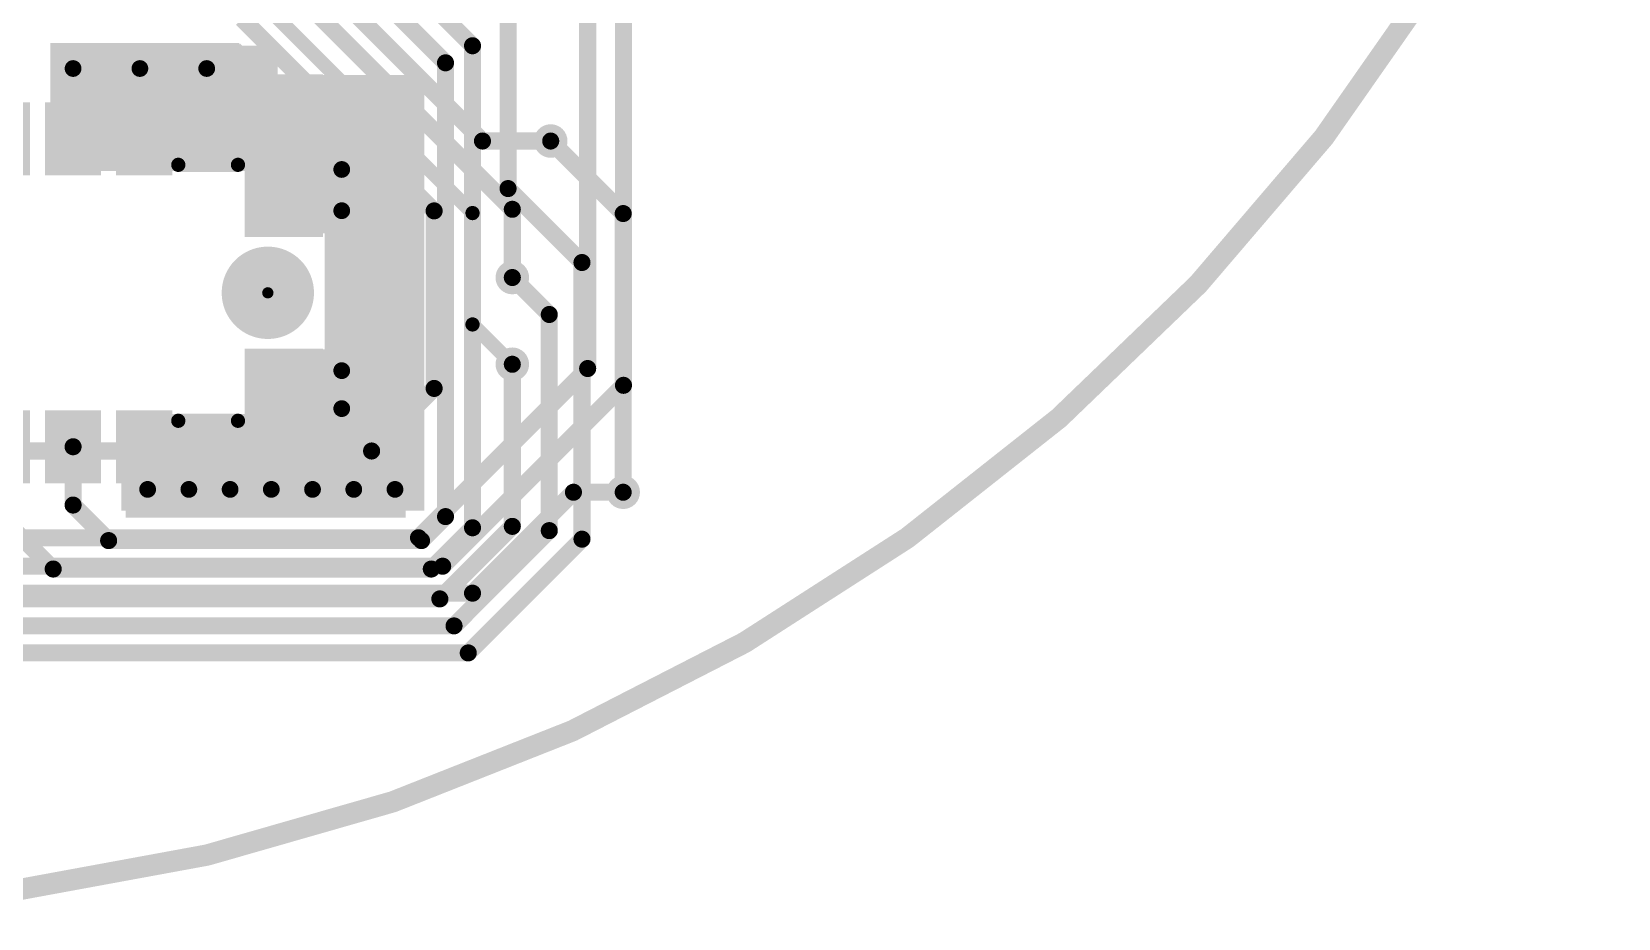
# Model space of a CAD drawing. Header units: millimetres. Extents: x -1.41 to 1.31, y -1.41 to 1.41.
# Drawn here: x 0.196 to 1.312, y -1.405 to -0.782 of the extents above; entities that cross this region are included whole.
import ezdxf

# ---------------------------------------------------------------- set-up
doc = ezdxf.new("R2010")
doc.units = ezdxf.units.MM
doc.header["$MEASUREMENT"] = 0
for name, color, linetype in [('BottomLayer', 5, 'Continuous'), ('BottomSolder', 6, 'Continuous'), ('Mechanical2', 216, 'Continuous'), ('PadHoleLayer', 156, 'Continuous'), ('TopLayer', 1, 'Continuous'), ('TopOverlay', 2, 'Continuous'), ('TopPaste', 8, 'Continuous'), ('TopSolder', 216, 'Continuous'), ('ViaHoleLayer', 16, 'Continuous')]:
    doc.layers.add(name, color=color, linetype=linetype)

# ---------------------------------------------------------------- blocks, each defined once
blk = doc.blocks.new('M55_6012642R_58')
at = {"layer": 'BottomSolder'}
h = blk.add_hatch(color=6, dxfattribs=at)
edge = h.paths.add_edge_path()
edge.add_arc((-0.3870078, 0), 0.004, 0, 360)
h = blk.add_hatch(color=6, dxfattribs=at)
edge = h.paths.add_edge_path()
edge.add_arc((0.387008, 0), 0.004, 0, 360)
at = {"layer": 'PadHoleLayer'}
h = blk.add_hatch(color=156, dxfattribs=at)
edge = h.paths.add_edge_path()
edge.add_arc((-0.3870078, 0), 0.0324803, 0, 360)
h = blk.add_hatch(color=156, dxfattribs=at)
edge = h.paths.add_edge_path()
edge.add_arc((0.387008, 0), 0.0324803, 0, 360)
at = {"layer": 'TopLayer'}
for points in [[(-0.42185025, 0.1496063), (-0.37460615, 0.1496063), (-0.37460615, 0.0433071), (-0.42185025, 0.0433071)], [(0.42185045, 0.0433071), (0.37460635, 0.0433071), (0.37460635, 0.1496063), (0.42185045, 0.1496063)], [(-0.31574795, 0.12992125), (-0.28425185, 0.12992125), (-0.28425185, 0.08661415), (-0.31574795, 0.08661415)], [(-0.26574795, 0.12992125), (-0.23425185, 0.12992125), (-0.23425185, 0.08661415), (-0.26574795, 0.08661415)], [(-0.21574795, 0.12992125), (-0.18425185, 0.12992125), (-0.18425185, 0.08661415), (-0.21574795, 0.08661415)], [(-0.16574795, 0.12992125), (-0.13425185, 0.12992125), (-0.13425185, 0.08661415), (-0.16574795, 0.08661415)], [(-0.11574795, 0.12992125), (-0.08425185, 0.12992125), (-0.08425185, 0.08661415), (-0.11574795, 0.08661415)], [(-0.06574795, 0.12992125), (-0.03425185, 0.12992125), (-0.03425185, 0.08661415), (-0.06574795, 0.08661415)], [(-0.01574795, 0.12992125), (0.01574815, 0.12992125), (0.01574815, 0.08661415), (-0.01574795, 0.08661415)], [(0.03425205, 0.12992125), (0.06574815, 0.12992125), (0.06574815, 0.08661415), (0.03425205, 0.08661415)], [(0.08425205, 0.12992125), (0.11574815, 0.12992125), (0.11574815, 0.08661415), (0.08425205, 0.08661415)], [(0.13425205, 0.12992125), (0.16574815, 0.12992125), (0.16574815, 0.08661415), (0.13425205, 0.08661415)], [(0.18425205, 0.12992125), (0.21574815, 0.12992125), (0.21574815, 0.08661415), (0.18425205, 0.08661415)], [(0.23425205, 0.12992125), (0.26574815, 0.12992125), (0.26574815, 0.08661415), (0.23425205, 0.08661415)], [(0.28425205, 0.12992125), (0.31574815, 0.12992125), (0.31574815, 0.08661415), (0.28425205, 0.08661415)], [(-0.42185025, -0.0433071), (-0.37460615, -0.0433071), (-0.37460615, -0.1496063), (-0.42185025, -0.1496063)], [(0.42185045, -0.1496063), (0.37460635, -0.1496063), (0.37460635, -0.0433071), (0.42185045, -0.0433071)], [(-0.31574795, -0.08661415), (-0.28425185, -0.08661415), (-0.28425185, -0.12992125), (-0.31574795, -0.12992125)], [(-0.26574795, -0.08661415), (-0.23425185, -0.08661415), (-0.23425185, -0.12992125), (-0.26574795, -0.12992125)], [(-0.21574795, -0.08661415), (-0.18425185, -0.08661415), (-0.18425185, -0.12992125), (-0.21574795, -0.12992125)], [(-0.16574795, -0.08661415), (-0.13425185, -0.08661415), (-0.13425185, -0.12992125), (-0.16574795, -0.12992125)], [(-0.11574795, -0.08661415), (-0.08425185, -0.08661415), (-0.08425185, -0.12992125), (-0.11574795, -0.12992125)], [(-0.06574795, -0.08661415), (-0.03425185, -0.08661415), (-0.03425185, -0.12992125), (-0.06574795, -0.12992125)], [(-0.01574795, -0.08661415), (0.01574815, -0.08661415), (0.01574815, -0.12992125), (-0.01574795, -0.12992125)], [(0.03425205, -0.08661415), (0.06574815, -0.08661415), (0.06574815, -0.12992125), (0.03425205, -0.12992125)], [(0.08425205, -0.08661415), (0.11574815, -0.08661415), (0.11574815, -0.12992125), (0.08425205, -0.12992125)], [(0.13425205, -0.08661415), (0.16574815, -0.08661415), (0.16574815, -0.12992125), (0.13425205, -0.12992125)], [(0.18425205, -0.08661415), (0.21574815, -0.08661415), (0.21574815, -0.12992125), (0.18425205, -0.12992125)], [(0.23425205, -0.08661415), (0.26574815, -0.08661415), (0.26574815, -0.12992125), (0.23425205, -0.12992125)], [(0.28425205, -0.08661415), (0.31574815, -0.08661415), (0.31574815, -0.12992125), (0.28425205, -0.12992125)]]:
    blk.add_hatch(color=1, dxfattribs=at).paths.add_polyline_path(points)
at = {"layer": 'TopPaste'}
for points in [[(-0.42185025, 0.1496063), (-0.37460615, 0.1496063), (-0.37460615, 0.0433071), (-0.42185025, 0.0433071)], [(0.42185045, 0.0433071), (0.37460635, 0.0433071), (0.37460635, 0.1496063), (0.42185045, 0.1496063)], [(-0.31574795, 0.12992125), (-0.28425185, 0.12992125), (-0.28425185, 0.08661415), (-0.31574795, 0.08661415)], [(-0.26574795, 0.12992125), (-0.23425185, 0.12992125), (-0.23425185, 0.08661415), (-0.26574795, 0.08661415)], [(-0.21574795, 0.12992125), (-0.18425185, 0.12992125), (-0.18425185, 0.08661415), (-0.21574795, 0.08661415)], [(-0.16574795, 0.12992125), (-0.13425185, 0.12992125), (-0.13425185, 0.08661415), (-0.16574795, 0.08661415)], [(-0.11574795, 0.12992125), (-0.08425185, 0.12992125), (-0.08425185, 0.08661415), (-0.11574795, 0.08661415)], [(-0.06574795, 0.12992125), (-0.03425185, 0.12992125), (-0.03425185, 0.08661415), (-0.06574795, 0.08661415)], [(-0.01574795, 0.12992125), (0.01574815, 0.12992125), (0.01574815, 0.08661415), (-0.01574795, 0.08661415)], [(0.03425205, 0.12992125), (0.06574815, 0.12992125), (0.06574815, 0.08661415), (0.03425205, 0.08661415)], [(0.08425205, 0.12992125), (0.11574815, 0.12992125), (0.11574815, 0.08661415), (0.08425205, 0.08661415)], [(0.13425205, 0.12992125), (0.16574815, 0.12992125), (0.16574815, 0.08661415), (0.13425205, 0.08661415)], [(0.18425205, 0.12992125), (0.21574815, 0.12992125), (0.21574815, 0.08661415), (0.18425205, 0.08661415)], [(0.23425205, 0.12992125), (0.26574815, 0.12992125), (0.26574815, 0.08661415), (0.23425205, 0.08661415)], [(0.28425205, 0.12992125), (0.31574815, 0.12992125), (0.31574815, 0.08661415), (0.28425205, 0.08661415)], [(-0.42185025, -0.0433071), (-0.37460615, -0.0433071), (-0.37460615, -0.1496063), (-0.42185025, -0.1496063)], [(0.42185045, -0.1496063), (0.37460635, -0.1496063), (0.37460635, -0.0433071), (0.42185045, -0.0433071)], [(-0.31574795, -0.08661415), (-0.28425185, -0.08661415), (-0.28425185, -0.12992125), (-0.31574795, -0.12992125)], [(-0.26574795, -0.08661415), (-0.23425185, -0.08661415), (-0.23425185, -0.12992125), (-0.26574795, -0.12992125)], [(-0.21574795, -0.08661415), (-0.18425185, -0.08661415), (-0.18425185, -0.12992125), (-0.21574795, -0.12992125)], [(-0.16574795, -0.08661415), (-0.13425185, -0.08661415), (-0.13425185, -0.12992125), (-0.16574795, -0.12992125)], [(-0.11574795, -0.08661415), (-0.08425185, -0.08661415), (-0.08425185, -0.12992125), (-0.11574795, -0.12992125)], [(-0.06574795, -0.08661415), (-0.03425185, -0.08661415), (-0.03425185, -0.12992125), (-0.06574795, -0.12992125)], [(-0.01574795, -0.08661415), (0.01574815, -0.08661415), (0.01574815, -0.12992125), (-0.01574795, -0.12992125)], [(0.03425205, -0.08661415), (0.06574815, -0.08661415), (0.06574815, -0.12992125), (0.03425205, -0.12992125)], [(0.08425205, -0.08661415), (0.11574815, -0.08661415), (0.11574815, -0.12992125), (0.08425205, -0.12992125)], [(0.13425205, -0.08661415), (0.16574815, -0.08661415), (0.16574815, -0.12992125), (0.13425205, -0.12992125)], [(0.18425205, -0.08661415), (0.21574815, -0.08661415), (0.21574815, -0.12992125), (0.18425205, -0.12992125)], [(0.23425205, -0.08661415), (0.26574815, -0.08661415), (0.26574815, -0.12992125), (0.23425205, -0.12992125)], [(0.28425205, -0.08661415), (0.31574815, -0.08661415), (0.31574815, -0.12992125), (0.28425205, -0.12992125)]]:
    blk.add_hatch(color=8, dxfattribs=at).paths.add_polyline_path(points)
at = {"layer": 'TopSolder'}
for points in [[(-0.42585025, 0.1536063), (-0.37060615, 0.1536063), (-0.37060615, 0.0393071), (-0.42585025, 0.0393071)], [(0.42585045, 0.0393071), (0.37060635, 0.0393071), (0.37060635, 0.1536063), (0.42585045, 0.1536063)], [(-0.31974795, 0.13392125), (-0.28025185, 0.13392125), (-0.28025185, 0.08261415), (-0.31974795, 0.08261415)], [(-0.26974795, 0.13392125), (-0.23025185, 0.13392125), (-0.23025185, 0.08261415), (-0.26974795, 0.08261415)], [(-0.21974795, 0.13392125), (-0.18025185, 0.13392125), (-0.18025185, 0.08261415), (-0.21974795, 0.08261415)], [(-0.16974795, 0.13392125), (-0.13025185, 0.13392125), (-0.13025185, 0.08261415), (-0.16974795, 0.08261415)], [(-0.11974795, 0.13392125), (-0.08025185, 0.13392125), (-0.08025185, 0.08261415), (-0.11974795, 0.08261415)], [(-0.06974795, 0.13392125), (-0.03025185, 0.13392125), (-0.03025185, 0.08261415), (-0.06974795, 0.08261415)], [(-0.01974795, 0.13392125), (0.01974815, 0.13392125), (0.01974815, 0.08261415), (-0.01974795, 0.08261415)], [(0.03025205, 0.13392125), (0.06974815, 0.13392125), (0.06974815, 0.08261415), (0.03025205, 0.08261415)], [(0.08025205, 0.13392125), (0.11974815, 0.13392125), (0.11974815, 0.08261415), (0.08025205, 0.08261415)], [(0.13025205, 0.13392125), (0.16974815, 0.13392125), (0.16974815, 0.08261415), (0.13025205, 0.08261415)], [(0.18025205, 0.13392125), (0.21974815, 0.13392125), (0.21974815, 0.08261415), (0.18025205, 0.08261415)], [(0.23025205, 0.13392125), (0.26974815, 0.13392125), (0.26974815, 0.08261415), (0.23025205, 0.08261415)], [(0.28025205, 0.13392125), (0.31974815, 0.13392125), (0.31974815, 0.08261415), (0.28025205, 0.08261415)], [(-0.42585025, -0.0393071), (-0.37060615, -0.0393071), (-0.37060615, -0.1536063), (-0.42585025, -0.1536063)], [(0.42585045, -0.1536063), (0.37060635, -0.1536063), (0.37060635, -0.0393071), (0.42585045, -0.0393071)], [(-0.31974795, -0.08261415), (-0.28025185, -0.08261415), (-0.28025185, -0.13392125), (-0.31974795, -0.13392125)], [(-0.26974795, -0.08261415), (-0.23025185, -0.08261415), (-0.23025185, -0.13392125), (-0.26974795, -0.13392125)], [(-0.21974795, -0.08261415), (-0.18025185, -0.08261415), (-0.18025185, -0.13392125), (-0.21974795, -0.13392125)], [(-0.16974795, -0.08261415), (-0.13025185, -0.08261415), (-0.13025185, -0.13392125), (-0.16974795, -0.13392125)], [(-0.11974795, -0.08261415), (-0.08025185, -0.08261415), (-0.08025185, -0.13392125), (-0.11974795, -0.13392125)], [(-0.06974795, -0.08261415), (-0.03025185, -0.08261415), (-0.03025185, -0.13392125), (-0.06974795, -0.13392125)], [(-0.01974795, -0.08261415), (0.01974815, -0.08261415), (0.01974815, -0.13392125), (-0.01974795, -0.13392125)], [(0.03025205, -0.08261415), (0.06974815, -0.08261415), (0.06974815, -0.13392125), (0.03025205, -0.13392125)], [(0.08025205, -0.08261415), (0.11974815, -0.08261415), (0.11974815, -0.13392125), (0.08025205, -0.13392125)], [(0.13025205, -0.08261415), (0.16974815, -0.08261415), (0.16974815, -0.13392125), (0.13025205, -0.13392125)], [(0.18025205, -0.08261415), (0.21974815, -0.08261415), (0.21974815, -0.13392125), (0.18025205, -0.13392125)], [(0.23025205, -0.08261415), (0.26974815, -0.08261415), (0.26974815, -0.13392125), (0.23025205, -0.13392125)], [(0.28025205, -0.08261415), (0.31974815, -0.08261415), (0.31974815, -0.13392125), (0.28025205, -0.13392125)]]:
    blk.add_hatch(color=216, dxfattribs=at).paths.add_polyline_path(points)
h = blk.add_hatch(color=216, dxfattribs=at)
edge = h.paths.add_edge_path()
edge.add_arc((-0.3870078, 0), 0.004, 0, 360)
h = blk.add_hatch(color=216, dxfattribs=at)
edge = h.paths.add_edge_path()
edge.add_arc((0.387008, 0), 0.004, 0, 360)
at = {"layer": 'TopOverlay', "const_width": 0.01}
for points in [[(-0.3659999, 0.09), (-0.3239999, 0.09)], [(0.3240001, 0.09), (0.3660001, 0.09)], [(-0.3659999, -0.09), (-0.3239999, -0.09)], [(0.3240001, -0.09), (0.3660001, -0.09)]]:
    blk.add_lwpolyline(points, dxfattribs=at)
at = {"layer": 'TopOverlay'}
for points, const_width in [([(-0.3684999, 0.09, 1), (-0.3634999, 0.09, 1)], 0.005), ([(-0.3264999, 0.09, 1), (-0.3214999, 0.09, 1)], 0.005), ([(0.3215001, 0.09, 1), (0.3265001, 0.09, 1)], 0.005), ([(0.3635001, 0.09, 1), (0.3685001, 0.09, 1)], 0.005), ([(-0.3684999, -0.09, 1), (-0.3634999, -0.09, 1)], 0.005), ([(-0.3264999, -0.09, 1), (-0.3214999, -0.09, 1)], 0.005), ([(0.3215001, -0.09, 1), (0.3265001, -0.09, 1)], 0.005), ([(0.3635001, -0.09, 1), (0.3685001, -0.09, 1)], 0.005), ([(-0.3259999, -0.119, 1), (-0.3419999, -0.119, 1)], 0.01), ([(-0.3444999, -0.119, 1), (-0.3394999, -0.119, 1)], 0.005), ([(-0.3284999, -0.119, 1), (-0.3234999, -0.119, 1)], 0.005)]:
    blk.add_lwpolyline(points, format="xyb", close=True, dxfattribs=dict(at, const_width=const_width))

msp = doc.modelspace()

# ---------------------------------------------------------------- hatches: boundary and pattern name
at = {"layer": 'BottomLayer'}
for points in [[(0.209, -0.829528), (0.342, -0.829528), (0.342, -0.789528), (0.209, -0.789528)], [(0.4474998, -0.8950279), (0.3425, -0.7900281), (0.3105, -0.8220281), (0.4154998, -0.9270279)], [(0.427, -1.0585279), (0.427, -0.8975281), (0.402, -0.8975281), (0.402, -1.0585279)], [(0.4469952, -1.0365279), (0.4469952, -0.8945279), (0.4069952, -0.8945279), (0.4069952, -1.0365279)], [(0.262, -1.123528), (0.459, -1.123528), (0.459, -1.089528), (0.262, -1.089528)]]:
    msp.add_hatch(color=5, dxfattribs=at).paths.add_polyline_path(points)
h = msp.add_hatch(color=5, dxfattribs=at)
edge = h.paths.add_edge_path()
edge.add_arc((0.2250001, -0.8075329), 0.011811, 0, 360)
h = msp.add_hatch(color=5, dxfattribs=at)
edge = h.paths.add_edge_path()
edge.add_arc((0.272, -0.8075329), 0.011811, 0, 360)
h = msp.add_hatch(color=5, dxfattribs=at)
edge = h.paths.add_edge_path()
edge.add_arc((0.3189999, -0.8075329), 0.011811, 0, 360)
h = msp.add_hatch(color=5, dxfattribs=at)
edge = h.paths.add_edge_path()
edge.add_arc((0.561, -0.858528), 0.011811, 0, 360)
h = msp.add_hatch(color=5, dxfattribs=at)
edge = h.paths.add_edge_path()
edge.add_arc((0.414, -0.878528), 0.011811, 0, 360)
h = msp.add_hatch(color=5, dxfattribs=at)
edge = h.paths.add_edge_path()
edge.add_arc((0.414, -0.907528), 0.011811, 0, 360)
h = msp.add_hatch(color=5, dxfattribs=at)
edge = h.paths.add_edge_path()
edge.add_arc((0.534, -0.954528), 0.011811, 0, 360)
h = msp.add_hatch(color=5, dxfattribs=at)
edge = h.paths.add_edge_path()
edge.add_arc((0.534, -1.015528), 0.011811, 0, 360)
h = msp.add_hatch(color=5, dxfattribs=at)
edge = h.paths.add_edge_path()
edge.add_arc((0.414, -1.0200114), 0.011811, 0, 360)
h = msp.add_hatch(color=5, dxfattribs=at)
edge = h.paths.add_edge_path()
edge.add_arc((0.414, -1.046717), 0.011811, 0, 360)
h = msp.add_hatch(color=5, dxfattribs=at)
edge = h.paths.add_edge_path()
edge.add_arc((0.2774566, -1.103528), 0.011811, 0, 360)
h = msp.add_hatch(color=5, dxfattribs=at)
edge = h.paths.add_edge_path()
edge.add_arc((0.3064566, -1.103528), 0.011811, 0, 360)
h = msp.add_hatch(color=5, dxfattribs=at)
edge = h.paths.add_edge_path()
edge.add_arc((0.3354566, -1.103528), 0.011811, 0, 360)
h = msp.add_hatch(color=5, dxfattribs=at)
edge = h.paths.add_edge_path()
edge.add_arc((0.3644566, -1.103528), 0.011811, 0, 360)
h = msp.add_hatch(color=5, dxfattribs=at)
edge = h.paths.add_edge_path()
edge.add_arc((0.3934566, -1.103528), 0.011811, 0, 360)
h = msp.add_hatch(color=5, dxfattribs=at)
edge = h.paths.add_edge_path()
edge.add_arc((0.4224566, -1.103528), 0.011811, 0, 360)
h = msp.add_hatch(color=5, dxfattribs=at)
edge = h.paths.add_edge_path()
edge.add_arc((0.4514566, -1.103528), 0.011811, 0, 360)
h = msp.add_hatch(color=5, dxfattribs=at)
edge = h.paths.add_edge_path()
edge.add_arc((0.612, -1.105528), 0.011811, 0, 360)
at = {"layer": 'TopLayer'}
for points in [[(0.209, -0.879528), (0.3689174, -0.879528), (0.3689174, -0.791528), (0.209, -0.791528)], [(0.472, -0.8120114), (0.349, -0.8120114), (0.349, -0.923528), (0.472, -0.923528)], [(0.429, -1.052528), (0.472, -1.052528), (0.472, -0.902528), (0.429, -0.902528)], [(0.472, -1.0049248), (0.35, -1.0049248), (0.35, -1.118528), (0.472, -1.118528)], [(0.2589999, -1.118528), (0.4189173, -1.118528), (0.4189173, -1.0505594), (0.2589999, -1.0505594)]]:
    msp.add_hatch(color=1, dxfattribs=at).paths.add_polyline_path(points)
h = msp.add_hatch(color=1, dxfattribs=at)
edge = h.paths.add_edge_path()
edge.add_arc((0.2250001, -0.8075329), 0.011811, 0, 360)
h = msp.add_hatch(color=1, dxfattribs=at)
edge = h.paths.add_edge_path()
edge.add_arc((0.272, -0.8075329), 0.011811, 0, 360)
h = msp.add_hatch(color=1, dxfattribs=at)
edge = h.paths.add_edge_path()
edge.add_arc((0.3189999, -0.8075329), 0.011811, 0, 360)
h = msp.add_hatch(color=1, dxfattribs=at)
edge = h.paths.add_edge_path()
edge.add_arc((0.561, -0.858528), 0.011811, 0, 360)
h = msp.add_hatch(color=1, dxfattribs=at)
edge = h.paths.add_edge_path()
edge.add_arc((0.414, -0.878528), 0.011811, 0, 360)
h = msp.add_hatch(color=1, dxfattribs=at)
edge = h.paths.add_edge_path()
edge.add_arc((0.414, -0.907528), 0.011811, 0, 360)
h = msp.add_hatch(color=1, dxfattribs=at)
edge = h.paths.add_edge_path()
edge.add_arc((0.534, -0.954528), 0.011811, 0, 360)
h = msp.add_hatch(color=1, dxfattribs=at)
edge = h.paths.add_edge_path()
edge.add_arc((0.534, -1.015528), 0.011811, 0, 360)
h = msp.add_hatch(color=1, dxfattribs=at)
edge = h.paths.add_edge_path()
edge.add_arc((0.414, -1.0200114), 0.011811, 0, 360)
h = msp.add_hatch(color=1, dxfattribs=at)
edge = h.paths.add_edge_path()
edge.add_arc((0.414, -1.046717), 0.011811, 0, 360)
h = msp.add_hatch(color=1, dxfattribs=at)
edge = h.paths.add_edge_path()
edge.add_arc((0.2774566, -1.103528), 0.011811, 0, 360)
h = msp.add_hatch(color=1, dxfattribs=at)
edge = h.paths.add_edge_path()
edge.add_arc((0.3064566, -1.103528), 0.011811, 0, 360)
h = msp.add_hatch(color=1, dxfattribs=at)
edge = h.paths.add_edge_path()
edge.add_arc((0.3354566, -1.103528), 0.011811, 0, 360)
h = msp.add_hatch(color=1, dxfattribs=at)
edge = h.paths.add_edge_path()
edge.add_arc((0.3644566, -1.103528), 0.011811, 0, 360)
h = msp.add_hatch(color=1, dxfattribs=at)
edge = h.paths.add_edge_path()
edge.add_arc((0.3934566, -1.103528), 0.011811, 0, 360)
h = msp.add_hatch(color=1, dxfattribs=at)
edge = h.paths.add_edge_path()
edge.add_arc((0.4224566, -1.103528), 0.011811, 0, 360)
h = msp.add_hatch(color=1, dxfattribs=at)
edge = h.paths.add_edge_path()
edge.add_arc((0.4514566, -1.103528), 0.011811, 0, 360)
h = msp.add_hatch(color=1, dxfattribs=at)
edge = h.paths.add_edge_path()
edge.add_arc((0.612, -1.105528), 0.011811, 0, 360)
at = {"layer": 'ViaHoleLayer'}
h = msp.add_hatch(color=16, dxfattribs=at)
edge = h.paths.add_edge_path()
edge.add_arc((0.2250001, -0.8075329), 0.0059055, 0, 360)
h = msp.add_hatch(color=16, dxfattribs=at)
edge = h.paths.add_edge_path()
edge.add_arc((0.272, -0.8075329), 0.0059055, 0, 360)
h = msp.add_hatch(color=16, dxfattribs=at)
edge = h.paths.add_edge_path()
edge.add_arc((0.3189999, -0.8075329), 0.0059055, 0, 360)
h = msp.add_hatch(color=16, dxfattribs=at)
edge = h.paths.add_edge_path()
edge.add_arc((0.561, -0.858528), 0.0059055, 0, 360)
h = msp.add_hatch(color=16, dxfattribs=at)
edge = h.paths.add_edge_path()
edge.add_arc((0.414, -0.878528), 0.0059055, 0, 360)
h = msp.add_hatch(color=16, dxfattribs=at)
edge = h.paths.add_edge_path()
edge.add_arc((0.414, -0.907528), 0.0059055, 0, 360)
h = msp.add_hatch(color=16, dxfattribs=at)
edge = h.paths.add_edge_path()
edge.add_arc((0.534, -0.954528), 0.0059055, 0, 360)
h = msp.add_hatch(color=16, dxfattribs=at)
edge = h.paths.add_edge_path()
edge.add_arc((0.414, -1.0200114), 0.0059055, 0, 360)
h = msp.add_hatch(color=16, dxfattribs=at)
edge = h.paths.add_edge_path()
edge.add_arc((0.534, -1.015528), 0.0059055, 0, 360)
h = msp.add_hatch(color=16, dxfattribs=at)
edge = h.paths.add_edge_path()
edge.add_arc((0.414, -1.046717), 0.0059055, 0, 360)
h = msp.add_hatch(color=16, dxfattribs=at)
edge = h.paths.add_edge_path()
edge.add_arc((0.2774566, -1.103528), 0.0059055, 0, 360)
h = msp.add_hatch(color=16, dxfattribs=at)
edge = h.paths.add_edge_path()
edge.add_arc((0.3064566, -1.103528), 0.0059055, 0, 360)
h = msp.add_hatch(color=16, dxfattribs=at)
edge = h.paths.add_edge_path()
edge.add_arc((0.3354566, -1.103528), 0.0059055, 0, 360)
h = msp.add_hatch(color=16, dxfattribs=at)
edge = h.paths.add_edge_path()
edge.add_arc((0.3644566, -1.103528), 0.0059055, 0, 360)
h = msp.add_hatch(color=16, dxfattribs=at)
edge = h.paths.add_edge_path()
edge.add_arc((0.3934566, -1.103528), 0.0059055, 0, 360)
h = msp.add_hatch(color=16, dxfattribs=at)
edge = h.paths.add_edge_path()
edge.add_arc((0.4224566, -1.103528), 0.0059055, 0, 360)
h = msp.add_hatch(color=16, dxfattribs=at)
edge = h.paths.add_edge_path()
edge.add_arc((0.4514566, -1.103528), 0.0059055, 0, 360)
h = msp.add_hatch(color=16, dxfattribs=at)
edge = h.paths.add_edge_path()
edge.add_arc((0.612, -1.105528), 0.0059055, 0, 360)

# ---------------------------------------------------------------- linework, layer by layer
at = {"layer": 'BottomLayer'}
for points, const_width in [([(0.587, -1.018528), (0.587, -0.1398541)], 0.012), ([(0.612189, -1.030339), (0.612189, -0.225906)], 0.012), ([(0.32096, -0.7241618), (0.506, -0.9092018)], 0.01), ([(0.389, -0.761528), (0.534, -0.906528)], 0.012), ([(0.419, -0.764528), (0.513, -0.858528)], 0.012), ([(0.3438704, -0.772528), (0.479, -0.9076576)], 0.012), ([(0.513, -0.858528), (0.561, -0.858528)], 0.012), ([(0.479, -1.032528), (0.479, -0.9076576)], 0.012), ([(0.534, -0.954528), (0.534, -0.906528)], 0.012), ([(0.506, -0.987528), (0.506, -0.9092018)], 0.01), ([(0.506, -0.987528), (0.534, -1.015528)], 0.01), ([(0.468, -1.137528), (0.587, -1.018528)], 0.012), ([(0.435, -1.076528), (0.479, -1.032528)], 0.012), ([(0.4849999, -1.1575281), (0.612189, -1.030339)], 0.012), ([(0.0069906, -1.076528), (0.435, -1.076528)], 0.012), ([(0.5059999, -1.1765281), (0.577, -1.105528)], 0.012), ([(0.577, -1.105528), (0.612, -1.105528)], 0.012), ([(-0.1469995, -1.137528), (0.468, -1.137528)], 0.012), ([(-0.1766254, -1.1575281), (0.4849999, -1.1575281)], 0.012), ([(-0.2079992, -1.1765281), (0.5059999, -1.1765281)], 0.012)]:
    msp.add_lwpolyline(points, dxfattribs=dict(at, const_width=const_width))
for points, const_width in [([(0.51, -0.858528, 1), (0.516, -0.858528, 1)], 0.006), ([(0.51, -0.858528, 1), (0.516, -0.858528, 1)], 0.006), ([(0.558, -0.858528, 1), (0.564, -0.858528, 1)], 0.006), ([(0.476, -0.9076576, 1), (0.482, -0.9076576, 1)], 0.006), ([(0.476, -0.9076576, 1), (0.482, -0.9076576, 1)], 0.006), ([(0.531, -0.906528, 1), (0.537, -0.906528, 1)], 0.006), ([(0.531, -0.906528, 1), (0.537, -0.906528, 1)], 0.006), ([(0.5035, -0.9092018, 1), (0.5085, -0.9092018, 1)], 0.005), ([(0.5035, -0.9092018, 1), (0.5085, -0.9092018, 1)], 0.005), ([(0.531, -0.954528, 1), (0.537, -0.954528, 1)], 0.006), ([(0.5035, -0.987528, 1), (0.5085, -0.987528, 1)], 0.005), ([(0.5035, -0.987528, 1), (0.5085, -0.987528, 1)], 0.005), ([(0.5315, -1.015528, 1), (0.5365, -1.015528, 1)], 0.005), ([(0.584, -1.018528, 1), (0.59, -1.018528, 1)], 0.006), ([(0.584, -1.018528, 1), (0.59, -1.018528, 1)], 0.006), ([(0.476, -1.032528, 1), (0.482, -1.032528, 1)], 0.006), ([(0.476, -1.032528, 1), (0.482, -1.032528, 1)], 0.006), ([(0.609189, -1.030339, 1), (0.615189, -1.030339, 1)], 0.006), ([(0.609189, -1.030339, 1), (0.615189, -1.030339, 1)], 0.006), ([(0.432, -1.076528, 1), (0.438, -1.076528, 1)], 0.006), ([(0.432, -1.076528, 1), (0.438, -1.076528, 1)], 0.006), ([(0.574, -1.105528, 1), (0.58, -1.105528, 1)], 0.006), ([(0.574, -1.105528, 1), (0.58, -1.105528, 1)], 0.006), ([(0.609, -1.105528, 1), (0.615, -1.105528, 1)], 0.006), ([(0.465, -1.137528, 1), (0.471, -1.137528, 1)], 0.006), ([(0.465, -1.137528, 1), (0.471, -1.137528, 1)], 0.006), ([(0.4819999, -1.1575281, 1), (0.4879999, -1.1575281, 1)], 0.006), ([(0.4819999, -1.1575281, 1), (0.4879999, -1.1575281, 1)], 0.006), ([(0.5029999, -1.1765281, 1), (0.5089999, -1.1765281, 1)], 0.006), ([(0.5029999, -1.1765281, 1), (0.5089999, -1.1765281, 1)], 0.006)]:
    msp.add_lwpolyline(points, format="xyb", close=True, dxfattribs=dict(at, const_width=const_width))
at = {"layer": 'Mechanical2', "const_width": 0.015}
msp.add_lwpolyline([(1.304531, -0.5015878, -5.376896980783756), (1.3038379, 0.5033866)], format="xyb", dxfattribs=at)
at = {"layer": 'TopLayer'}
for points, const_width in [([(0.429, -0.714528), (0.506, -0.791528)], 0.012), ([(0.531, -0.8919626), (0.531, -0.714528)], 0.012), ([(0.43, -0.746528), (0.487, -0.803528)], 0.012), ([(0.506, -1.130528), (0.506, -0.791528)], 0.012), ([(0.2250001, -0.8629075), (0.2250001, -0.8075329)], 0.03), ([(0.275, -0.8515231), (0.275, -0.8075329)], 0.03), ([(0.487, -1.122658), (0.487, -0.803528)], 0.012), ([(0.2750001, -0.8565279), (0.276, -0.855528)], 0.03), ([(0.2750001, -0.857002), (0.2750001, -0.8565279)], 0.03), ([(0.276, -0.855528), (0.3646063, -0.855528)], 0.03), ([(0.3646063, -0.855528), (0.3732284, -0.8641501)], 0.03), ([(0.3732284, -0.868813), (0.3732284, -0.8641501)], 0.03), ([(0.561, -0.858528), (0.612, -0.909528)], 0.012), ([(0.531, -0.8919626), (0.583, -0.9439626)], 0.012), ([(0.612, -1.105528), (0.612, -0.909528)], 0.012), ([(0.534, -0.954528), (0.5340007, -0.954528)], 0.012), ([(0.5340007, -0.954528), (0.56, -0.9805273)], 0.012), ([(0.583, -1.138528), (0.583, -0.9439626)], 0.012), ([(0.56, -1.132528), (0.56, -0.9805273)], 0.012), ([(0.534, -1.129528), (0.534, -1.015528)], 0.012), ([(0.2250001, -1.1145281), (0.2250001, -1.0735374)], 0.012), ([(0.2250001, -1.1145281), (0.25, -1.139528)], 0.012), ([(0.1750001, -1.1235281), (0.211, -1.159528)], 0.012), ([(0.47013, -1.139528), (0.487, -1.122658)], 0.012), ([(0.477, -1.159528), (0.506, -1.130528)], 0.012), ([(0.483, -1.180528), (0.534, -1.129528)], 0.012), ([(0.493, -1.199528), (0.56, -1.132528)], 0.012), ([(0.25, -1.139528), (0.47013, -1.139528)], 0.012), ([(0.503, -1.218528), (0.583, -1.138528)], 0.012), ([(0.211, -1.159528), (0.477, -1.159528)], 0.012), ([(0.175, -1.180528), (0.483, -1.180528)], 0.012), ([(0.157, -1.199528), (0.493, -1.199528)], 0.012), ([(0.139, -1.218528), (0.503, -1.218528)], 0.012)]:
    msp.add_lwpolyline(points, dxfattribs=dict(at, const_width=const_width))
for points, const_width in [([(0.503, -0.791528, 1), (0.509, -0.791528, 1)], 0.006), ([(0.503, -0.791528, 1), (0.509, -0.791528, 1)], 0.006), ([(0.2175001, -0.8075329, 1), (0.2325001, -0.8075329, 1)], 0.015), ([(0.2675, -0.8075329, 1), (0.2825, -0.8075329, 1)], 0.015), ([(0.484, -0.803528, 1), (0.49, -0.803528, 1)], 0.006), ([(0.484, -0.803528, 1), (0.49, -0.803528, 1)], 0.006), ([(0.2675, -0.8515231, 1), (0.2825, -0.8515231, 1)], 0.015), ([(0.2175001, -0.8629075, 1), (0.2325001, -0.8629075, 1)], 0.015), ([(0.2675001, -0.8565279, 1), (0.2825001, -0.8565279, 1)], 0.015), ([(0.2675001, -0.8565279, 1), (0.2825001, -0.8565279, 1)], 0.015), ([(0.2675001, -0.857002, 1), (0.2825001, -0.857002, 1)], 0.015), ([(0.2685, -0.855528, 1), (0.2835, -0.855528, 1)], 0.015), ([(0.2685, -0.855528, 1), (0.2835, -0.855528, 1)], 0.015), ([(0.3571063, -0.855528, 1), (0.3721063, -0.855528, 1)], 0.015), ([(0.3571063, -0.855528, 1), (0.3721063, -0.855528, 1)], 0.015), ([(0.3657284, -0.8641501, 1), (0.3807284, -0.8641501, 1)], 0.015), ([(0.3657284, -0.8641501, 1), (0.3807284, -0.8641501, 1)], 0.015), ([(0.3657284, -0.868813, 1), (0.3807284, -0.868813, 1)], 0.015), ([(0.558, -0.858528, 1), (0.564, -0.858528, 1)], 0.006), ([(0.528, -0.8919626, 1), (0.534, -0.8919626, 1)], 0.006), ([(0.528, -0.8919626, 1), (0.534, -0.8919626, 1)], 0.006), ([(0.609, -0.909528, 1), (0.615, -0.909528, 1)], 0.006), ([(0.609, -0.909528, 1), (0.615, -0.909528, 1)], 0.006), ([(0.531, -0.954528, 1), (0.537, -0.954528, 1)], 0.006), ([(0.5310007, -0.954528, 1), (0.5370007, -0.954528, 1)], 0.006), ([(0.5310007, -0.954528, 1), (0.5370007, -0.954528, 1)], 0.006), ([(0.58, -0.9439626, 1), (0.586, -0.9439626, 1)], 0.006), ([(0.58, -0.9439626, 1), (0.586, -0.9439626, 1)], 0.006), ([(0.557, -0.9805273, 1), (0.563, -0.9805273, 1)], 0.006), ([(0.557, -0.9805273, 1), (0.563, -0.9805273, 1)], 0.006), ([(0.531, -1.015528, 1), (0.537, -1.015528, 1)], 0.006), ([(0.2220001, -1.0735374, 1), (0.2280001, -1.0735374, 1)], 0.006), ([(0.609, -1.105528, 1), (0.615, -1.105528, 1)], 0.006), ([(0.2220001, -1.1145281, 1), (0.2280001, -1.1145281, 1)], 0.006), ([(0.2220001, -1.1145281, 1), (0.2280001, -1.1145281, 1)], 0.006), ([(0.484, -1.122658, 1), (0.49, -1.122658, 1)], 0.006), ([(0.484, -1.122658, 1), (0.49, -1.122658, 1)], 0.006), ([(0.503, -1.130528, 1), (0.509, -1.130528, 1)], 0.006), ([(0.503, -1.130528, 1), (0.509, -1.130528, 1)], 0.006), ([(0.531, -1.129528, 1), (0.537, -1.129528, 1)], 0.006), ([(0.531, -1.129528, 1), (0.537, -1.129528, 1)], 0.006), ([(0.557, -1.132528, 1), (0.563, -1.132528, 1)], 0.006), ([(0.557, -1.132528, 1), (0.563, -1.132528, 1)], 0.006), ([(0.247, -1.139528, 1), (0.253, -1.139528, 1)], 0.006), ([(0.247, -1.139528, 1), (0.253, -1.139528, 1)], 0.006), ([(0.46713, -1.139528, 1), (0.47313, -1.139528, 1)], 0.006), ([(0.46713, -1.139528, 1), (0.47313, -1.139528, 1)], 0.006), ([(0.58, -1.138528, 1), (0.586, -1.138528, 1)], 0.006), ([(0.58, -1.138528, 1), (0.586, -1.138528, 1)], 0.006), ([(0.208, -1.159528, 1), (0.214, -1.159528, 1)], 0.006), ([(0.208, -1.159528, 1), (0.214, -1.159528, 1)], 0.006), ([(0.474, -1.159528, 1), (0.48, -1.159528, 1)], 0.006), ([(0.474, -1.159528, 1), (0.48, -1.159528, 1)], 0.006), ([(0.48, -1.180528, 1), (0.486, -1.180528, 1)], 0.006), ([(0.48, -1.180528, 1), (0.486, -1.180528, 1)], 0.006), ([(0.49, -1.199528, 1), (0.496, -1.199528, 1)], 0.006), ([(0.49, -1.199528, 1), (0.496, -1.199528, 1)], 0.006), ([(0.5, -1.218528, 1), (0.506, -1.218528, 1)], 0.006), ([(0.5, -1.218528, 1), (0.506, -1.218528, 1)], 0.006)]:
    msp.add_lwpolyline(points, format="xyb", close=True, dxfattribs=dict(at, const_width=const_width))

# ---------------------------------------------------------------- block references
msp.add_blockref('M55_6012642R_58', (-0.025, -0.9652697))

doc.saveas('drawing.dxf')
